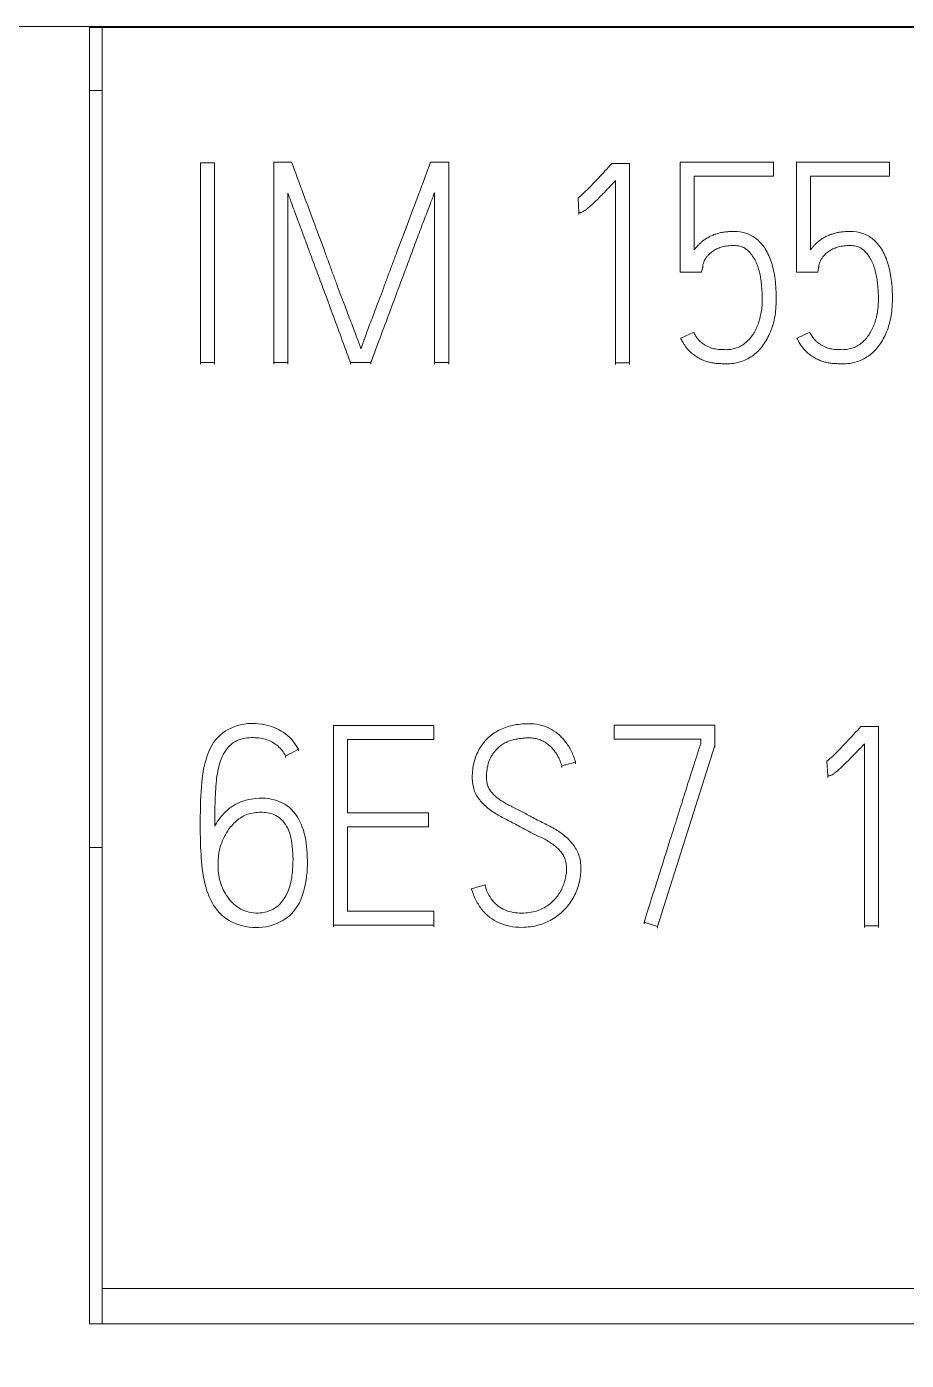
# Model space of a CAD drawing. Header units: millimetres. Extents: x 4137 to 6698, y 1400 to 3585.
# Drawn here: x 5115.85 to 5122.82, y 3077.21 to 3087.78 of the extents above; entities that cross this region are included whole.
import ezdxf

# ---------------------------------------------------------------- set-up
doc = ezdxf.new("R2010")
doc.units = ezdxf.units.MM
doc.layers.add('000-PI-Oprema', color=30, linetype='Continuous', lineweight=5)

msp = doc.modelspace()

# ---------------------------------------------------------------- linework, layer by layer
at = {"color": 0, "linetype": 'ByBlock', "lineweight": 0, "ltscale": 0.25}
msp.add_lwpolyline([(5111.448, 3087.785), (5146.248, 3087.785), (5146.248, 2940.778), (5111.448, 2940.778), (5111.448, 3087.785)], dxfattribs=at)
at = {"layer": '000-PI-Oprema', "color": 0, "linetype": 'ByBlock', "lineweight": 0}
for p, q in [((5116.348, 3087.785), (5111.448, 3087.785)), ((5116.448, 3087.778), (5116.348, 3087.778)), ((5141.248, 3087.778), (5116.448, 3087.778)), ((5116.448, 3087.778), (5116.448, 3077.784)), ((5116.448, 3087.278), (5116.348, 3087.278)), ((5117.808, 3086.71), (5117.808, 3085.123)), ((5117.95, 3086.71), (5117.808, 3086.71)), ((5119.195, 3086.71), (5119.051, 3086.71)), ((5119.195, 3085.123), (5119.195, 3086.71)), ((5121.769, 3086.71), (5121.03, 3086.71)), ((5121.03, 3086.71), (5121.03, 3085.838)), ((5121.769, 3086.6), (5121.769, 3086.71)), ((5122.69, 3086.71), (5121.951, 3086.71)), ((5121.951, 3086.71), (5121.951, 3085.838)), ((5122.69, 3086.6), (5122.69, 3086.71)), ((5117.338, 3086.706), (5117.227, 3086.706)), ((5117.227, 3086.706), (5117.227, 3085.123)), ((5117.338, 3085.123), (5117.338, 3086.706)), ((5120.489, 3086.701), (5120.628, 3086.701)), ((5120.628, 3086.701), (5120.628, 3085.121)), ((5120.518, 3085.121), (5120.518, 3086.565)), ((5121.141, 3086.015), (5121.141, 3086.6)), ((5121.141, 3086.6), (5121.769, 3086.6)), ((5122.062, 3086.015), (5122.062, 3086.6)), ((5122.062, 3086.6), (5122.69, 3086.6)), ((5117.921, 3085.123), (5117.921, 3086.464)), ((5119.082, 3086.468), (5119.082, 3085.123)), ((5120.22, 3086.427), (5120.22, 3086.414)), ((5120.227, 3086.31), (5120.22, 3086.427)), ((5120.227, 3086.31), (5120.227, 3086.297)), ((5121.199, 3085.838), (5121.208, 3085.887)), ((5121.208, 3085.887), (5121.208, 3085.874)), ((5122.12, 3085.838), (5122.129, 3085.887)), ((5122.129, 3085.887), (5122.129, 3085.874)), ((5121.03, 3085.838), (5121.199, 3085.838)), ((5121.951, 3085.838), (5122.12, 3085.838)), ((5121.791, 3085.62), (5121.791, 3085.633)), ((5122.712, 3085.62), (5122.712, 3085.633)), ((5121.137, 3085.363), (5121.035, 3085.317)), ((5122.058, 3085.363), (5121.956, 3085.317)), ((5121.035, 3085.317), (5121.035, 3085.304)), ((5121.956, 3085.317), (5121.956, 3085.304)), ((5117.227, 3085.123), (5117.338, 3085.123)), ((5117.227, 3085.123), (5117.227, 3085.11)), ((5117.338, 3085.123), (5117.338, 3085.11)), ((5117.808, 3085.123), (5117.808, 3085.11)), ((5117.808, 3085.123), (5117.921, 3085.123)), ((5117.921, 3085.123), (5117.921, 3085.11)), ((5118.416, 3085.123), (5118.416, 3085.11)), ((5118.416, 3085.123), (5118.578, 3085.123)), ((5118.578, 3085.123), (5118.578, 3085.11)), ((5119.082, 3085.123), (5119.195, 3085.123)), ((5119.082, 3085.123), (5119.082, 3085.11)), ((5119.195, 3085.123), (5119.195, 3085.11)), ((5120.518, 3085.121), (5120.518, 3085.108)), ((5120.628, 3085.121), (5120.518, 3085.121)), ((5120.628, 3085.121), (5120.628, 3085.108)), ((5119.077, 3082.247), (5118.281, 3082.247)), ((5118.281, 3082.247), (5118.281, 3080.664)), ((5119.077, 3082.134), (5119.077, 3082.247)), ((5121.305, 3082.249), (5120.506, 3082.249)), ((5120.506, 3082.249), (5120.506, 3082.137)), ((5121.305, 3082.088), (5121.305, 3082.249)), ((5122.462, 3082.238), (5122.601, 3082.238)), ((5122.601, 3082.238), (5122.601, 3080.657)), ((5118.392, 3081.553), (5118.392, 3082.134)), ((5118.392, 3082.134), (5119.077, 3082.134)), ((5120.506, 3082.137), (5121.194, 3082.137)), ((5120.85, 3080.653), (5121.305, 3082.088)), ((5121.194, 3082.137), (5121.194, 3082.106)), ((5121.305, 3082.088), (5121.305, 3082.075)), ((5122.49, 3080.657), (5122.49, 3082.101)), ((5118.003, 3082.057), (5117.901, 3082.004)), ((5117.901, 3082.004), (5117.901, 3081.992)), ((5118.003, 3082.057), (5118.003, 3082.045)), ((5120.091, 3081.925), (5120.2, 3081.956)), ((5120.2, 3081.956), (5120.2, 3081.943)), ((5122.193, 3081.963), (5122.193, 3081.95)), ((5122.2, 3081.846), (5122.193, 3081.963)), ((5120.091, 3081.925), (5120.091, 3081.913)), ((5119.381, 3081.836), (5119.381, 3081.823)), ((5122.2, 3081.846), (5122.2, 3081.833)), ((5119.035, 3081.553), (5118.392, 3081.553)), ((5119.035, 3081.443), (5119.035, 3081.553)), ((5117.226, 3081.466), (5117.226, 3081.453)), ((5118.392, 3080.774), (5118.392, 3081.443)), ((5118.392, 3081.443), (5119.035, 3081.443)), ((5116.348, 3081.278), (5116.448, 3081.278)), ((5118.075, 3081.149), (5118.075, 3081.162)), ((5120.242, 3081.098), (5120.242, 3081.111)), ((5119.483, 3080.983), (5119.375, 3080.952)), ((5119.375, 3080.952), (5119.375, 3080.94)), ((5119.077, 3080.774), (5118.392, 3080.774)), ((5119.077, 3080.664), (5119.077, 3080.774)), ((5120.744, 3080.688), (5120.744, 3080.675)), ((5120.744, 3080.688), (5120.85, 3080.653)), ((5118.281, 3080.664), (5118.281, 3080.651)), ((5118.281, 3080.664), (5119.077, 3080.664)), ((5119.077, 3080.664), (5119.077, 3080.651)), ((5120.85, 3080.653), (5120.85, 3080.64)), ((5122.601, 3080.657), (5122.49, 3080.657)), ((5122.49, 3080.657), (5122.49, 3080.645)), ((5122.601, 3080.657), (5122.601, 3080.645)), ((5141.248, 3077.784), (5116.448, 3077.784)), ((5116.448, 3077.784), (5116.448, 3077.504)), ((5141.348, 3077.504), (5116.348, 3077.504))]:
    msp.add_line(p, q, dxfattribs=at)
for points, knots in [([(5116.348, 3087.785), (5116.348, 3086.192), (5116.348, 3082.767), (5116.348, 3079.339), (5116.348, 3077.504)], [0, 0, 0, 0, 0.464934, 1, 1, 1, 1]), ([(5118.5, 3085.235), (5118.498, 3085.24), (5118.492, 3085.255), (5118.481, 3085.283), (5118.466, 3085.322), (5118.447, 3085.373), (5118.425, 3085.431), (5118.4, 3085.497), (5118.372, 3085.57), (5118.343, 3085.649), (5118.311, 3085.733), (5118.279, 3085.82), (5118.246, 3085.909), (5118.199, 3086.042), (5118.13, 3086.224), (5118.042, 3086.461), (5117.982, 3086.625), (5117.95, 3086.71)], [0, 0, 0, 0, 0.010517, 0.029578, 0.057191, 0.091739, 0.131602, 0.17678, 0.226508, 0.280023, 0.337325, 0.396884, 0.457174, 0.518195, 0.6666, 0.827202, 1, 1, 1, 1]), ([(5119.051, 3086.71), (5119.019, 3086.625), (5118.958, 3086.461), (5118.87, 3086.224), (5118.8, 3086.042), (5118.751, 3085.909), (5118.717, 3085.82), (5118.685, 3085.733), (5118.654, 3085.649), (5118.624, 3085.57), (5118.597, 3085.497), (5118.572, 3085.431), (5118.55, 3085.373), (5118.532, 3085.322), (5118.517, 3085.283), (5118.507, 3085.255), (5118.502, 3085.24), (5118.5, 3085.235)], [0, 0, 0, 0, 0.172856, 0.333623, 0.482302, 0.543591, 0.604043, 0.663657, 0.720959, 0.774475, 0.824205, 0.869357, 0.90914, 0.943554, 0.970979, 0.989794, 1, 1, 1, 1]), ([(5120.22, 3086.427), (5120.235, 3086.439), (5120.269, 3086.468), (5120.323, 3086.522), (5120.379, 3086.582), (5120.436, 3086.643), (5120.47, 3086.681), (5120.489, 3086.701)], [0, 0, 0, 0, 0.14828, 0.351812, 0.596934, 0.786757, 1, 1, 1, 1]), ([(5120.518, 3086.565), (5120.5, 3086.546), (5120.466, 3086.511), (5120.42, 3086.462), (5120.381, 3086.423), (5120.348, 3086.391), (5120.321, 3086.365), (5120.297, 3086.345), (5120.278, 3086.33), (5120.263, 3086.32), (5120.251, 3086.314), (5120.242, 3086.312), (5120.234, 3086.31), (5120.229, 3086.31), (5120.227, 3086.31)], [0, 0, 0, 0, 0.200504, 0.370797, 0.510902, 0.6264, 0.722885, 0.800448, 0.861213, 0.907383, 0.939504, 0.963232, 0.983337, 1, 1, 1, 1]), ([(5117.921, 3086.464), (5117.926, 3086.451), (5117.935, 3086.424), (5117.952, 3086.379), (5117.971, 3086.327), (5117.992, 3086.27), (5118.015, 3086.208), (5118.04, 3086.141), (5118.066, 3086.071), (5118.093, 3085.998), (5118.121, 3085.923), (5118.149, 3085.847), (5118.177, 3085.771), (5118.219, 3085.66), (5118.273, 3085.51), (5118.343, 3085.32), (5118.392, 3085.19), (5118.416, 3085.123)], [0, 0, 0, 0, 0.027797, 0.061126, 0.099988, 0.14327, 0.189861, 0.23976, 0.292286, 0.346758, 0.403177, 0.460328, 0.516996, 0.573181, 0.708838, 0.851111, 1, 1, 1, 1]), ([(5118.578, 3085.123), (5118.603, 3085.19), (5118.652, 3085.322), (5118.724, 3085.514), (5118.78, 3085.664), (5118.821, 3085.776), (5118.85, 3085.853), (5118.879, 3085.929), (5118.907, 3086.005), (5118.934, 3086.078), (5118.96, 3086.148), (5118.985, 3086.214), (5119.009, 3086.277), (5119.031, 3086.334), (5119.051, 3086.385), (5119.067, 3086.429), (5119.077, 3086.456), (5119.082, 3086.468)], [0, 0, 0, 0, 0.150097, 0.292972, 0.428623, 0.485357, 0.542309, 0.599481, 0.655764, 0.710053, 0.762346, 0.812025, 0.858473, 0.901688, 0.940344, 0.973115, 1, 1, 1, 1]), ([(5121.035, 3085.317), (5121.042, 3085.301), (5121.058, 3085.27), (5121.086, 3085.23), (5121.119, 3085.198), (5121.153, 3085.173), (5121.187, 3085.152), (5121.221, 3085.137), (5121.255, 3085.126), (5121.288, 3085.119), (5121.32, 3085.115), (5121.348, 3085.114), (5121.373, 3085.112), (5121.406, 3085.112), (5121.45, 3085.115), (5121.504, 3085.126), (5121.554, 3085.146), (5121.601, 3085.173), (5121.644, 3085.208), (5121.681, 3085.25), (5121.713, 3085.298), (5121.74, 3085.352), (5121.763, 3085.412), (5121.78, 3085.478), (5121.789, 3085.55), (5121.793, 3085.652), (5121.786, 3085.776), (5121.759, 3085.911), (5121.711, 3086.021), (5121.643, 3086.103), (5121.555, 3086.153), (5121.476, 3086.163), (5121.417, 3086.161), (5121.379, 3086.157), (5121.345, 3086.151), (5121.313, 3086.142), (5121.283, 3086.131), (5121.257, 3086.118), (5121.232, 3086.103), (5121.21, 3086.087), (5121.19, 3086.07), (5121.172, 3086.052), (5121.155, 3086.034), (5121.146, 3086.021), (5121.141, 3086.015)], [0, 0, 0, 0, 0.024069, 0.045895, 0.065947, 0.084694, 0.102332, 0.119106, 0.135048, 0.150058, 0.164263, 0.177124, 0.187995, 0.196882, 0.221955, 0.246228, 0.270266, 0.294235, 0.318316, 0.3431, 0.368916, 0.395996, 0.424718, 0.455141, 0.487371, 0.521739, 0.59301, 0.653818, 0.706175, 0.751859, 0.794087, 0.838462, 0.856298, 0.873015, 0.888721, 0.903495, 0.9174, 0.930548, 0.943125, 0.955271, 0.967063, 0.978466, 0.989425, 1, 1, 1, 1]), ([(5121.956, 3085.317), (5121.963, 3085.301), (5121.979, 3085.27), (5122.007, 3085.23), (5122.04, 3085.198), (5122.073, 3085.173), (5122.108, 3085.152), (5122.142, 3085.137), (5122.176, 3085.126), (5122.209, 3085.119), (5122.241, 3085.115), (5122.269, 3085.114), (5122.294, 3085.112), (5122.327, 3085.112), (5122.371, 3085.115), (5122.425, 3085.126), (5122.475, 3085.146), (5122.522, 3085.173), (5122.564, 3085.208), (5122.602, 3085.25), (5122.634, 3085.298), (5122.661, 3085.352), (5122.684, 3085.412), (5122.7, 3085.478), (5122.71, 3085.55), (5122.714, 3085.652), (5122.707, 3085.776), (5122.68, 3085.911), (5122.632, 3086.021), (5122.564, 3086.103), (5122.476, 3086.153), (5122.397, 3086.163), (5122.338, 3086.161), (5122.3, 3086.157), (5122.266, 3086.151), (5122.234, 3086.142), (5122.204, 3086.131), (5122.178, 3086.118), (5122.153, 3086.103), (5122.131, 3086.087), (5122.111, 3086.07), (5122.093, 3086.052), (5122.076, 3086.034), (5122.067, 3086.021), (5122.062, 3086.015)], [0, 0, 0, 0, 0.024069, 0.045895, 0.065947, 0.084694, 0.102332, 0.119106, 0.135048, 0.150058, 0.164263, 0.177124, 0.187995, 0.196882, 0.221955, 0.246228, 0.270266, 0.294235, 0.318316, 0.3431, 0.368916, 0.395996, 0.424718, 0.455141, 0.487371, 0.521739, 0.59301, 0.653818, 0.706175, 0.751859, 0.794087, 0.838462, 0.856298, 0.873015, 0.888721, 0.903495, 0.9174, 0.930548, 0.943125, 0.955271, 0.967063, 0.978466, 0.989425, 1, 1, 1, 1]), ([(5121.208, 3085.887), (5121.208, 3085.889), (5121.209, 3085.895), (5121.212, 3085.905), (5121.217, 3085.92), (5121.224, 3085.937), (5121.237, 3085.956), (5121.252, 3085.975), (5121.273, 3085.994), (5121.298, 3086.012), (5121.328, 3086.028), (5121.365, 3086.041), (5121.408, 3086.048), (5121.455, 3086.051), (5121.502, 3086.047), (5121.544, 3086.03), (5121.578, 3086.002), (5121.604, 3085.967), (5121.627, 3085.928), (5121.645, 3085.885), (5121.658, 3085.839), (5121.668, 3085.792), (5121.674, 3085.746), (5121.677, 3085.702), (5121.68, 3085.662), (5121.681, 3085.619), (5121.679, 3085.573), (5121.673, 3085.522), (5121.662, 3085.473), (5121.648, 3085.427), (5121.63, 3085.384), (5121.608, 3085.345), (5121.582, 3085.311), (5121.552, 3085.281), (5121.518, 3085.256), (5121.48, 3085.238), (5121.438, 3085.227), (5121.401, 3085.224), (5121.369, 3085.225), (5121.344, 3085.226), (5121.32, 3085.228), (5121.296, 3085.232), (5121.272, 3085.239), (5121.25, 3085.248), (5121.228, 3085.26), (5121.207, 3085.274), (5121.187, 3085.29), (5121.168, 3085.31), (5121.151, 3085.335), (5121.141, 3085.353), (5121.137, 3085.363)], [0, 0, 0, 0, 0.003835, 0.010291, 0.019409, 0.030552, 0.043292, 0.05784, 0.074033, 0.091897, 0.111744, 0.133944, 0.159245, 0.188187, 0.215554, 0.240583, 0.265389, 0.291021, 0.31727, 0.344637, 0.372616, 0.400483, 0.428409, 0.454895, 0.478324, 0.498718, 0.529219, 0.559061, 0.588457, 0.616902, 0.643928, 0.66984, 0.694837, 0.719271, 0.743714, 0.768159, 0.792837, 0.81861, 0.833136, 0.847541, 0.86185, 0.876011, 0.890073, 0.904195, 0.91847, 0.932995, 0.947925, 0.96372, 0.980987, 1, 1, 1, 1]), ([(5122.129, 3085.887), (5122.129, 3085.889), (5122.13, 3085.895), (5122.133, 3085.905), (5122.138, 3085.92), (5122.145, 3085.937), (5122.158, 3085.956), (5122.173, 3085.975), (5122.193, 3085.994), (5122.219, 3086.012), (5122.249, 3086.028), (5122.286, 3086.041), (5122.329, 3086.048), (5122.376, 3086.051), (5122.423, 3086.047), (5122.465, 3086.03), (5122.499, 3086.002), (5122.525, 3085.967), (5122.548, 3085.928), (5122.566, 3085.885), (5122.579, 3085.839), (5122.589, 3085.792), (5122.595, 3085.746), (5122.598, 3085.702), (5122.601, 3085.662), (5122.602, 3085.619), (5122.6, 3085.573), (5122.594, 3085.522), (5122.583, 3085.473), (5122.569, 3085.427), (5122.551, 3085.384), (5122.529, 3085.345), (5122.503, 3085.311), (5122.473, 3085.281), (5122.439, 3085.256), (5122.401, 3085.238), (5122.359, 3085.227), (5122.321, 3085.224), (5122.29, 3085.225), (5122.265, 3085.226), (5122.241, 3085.228), (5122.217, 3085.232), (5122.193, 3085.239), (5122.171, 3085.248), (5122.149, 3085.26), (5122.128, 3085.274), (5122.108, 3085.29), (5122.089, 3085.31), (5122.072, 3085.335), (5122.062, 3085.353), (5122.058, 3085.363)], [0, 0, 0, 0, 0.003835, 0.010291, 0.019409, 0.030552, 0.043292, 0.05784, 0.074033, 0.091897, 0.111744, 0.133944, 0.159245, 0.188187, 0.215554, 0.240583, 0.265389, 0.291021, 0.31727, 0.344637, 0.372616, 0.400483, 0.428409, 0.454895, 0.478324, 0.498718, 0.529219, 0.559061, 0.588457, 0.616902, 0.643928, 0.66984, 0.694837, 0.719271, 0.743714, 0.768159, 0.792837, 0.81861, 0.833136, 0.847541, 0.86185, 0.876011, 0.890073, 0.904195, 0.91847, 0.932995, 0.947925, 0.96372, 0.980987, 1, 1, 1, 1]), ([(5117.34, 3081.448), (5117.357, 3081.479), (5117.406, 3081.548), (5117.513, 3081.64), (5117.649, 3081.67), (5117.793, 3081.672), (5117.947, 3081.608), (5118.051, 3081.436), (5118.079, 3081.223), (5118.073, 3080.987), (5117.99, 3080.758), (5117.791, 3080.645), (5117.592, 3080.637), (5117.398, 3080.713), (5117.285, 3080.885), (5117.238, 3081.091), (5117.224, 3081.348), (5117.225, 3081.633), (5117.243, 3081.912), (5117.325, 3082.143), (5117.519, 3082.267), (5117.722, 3082.268), (5117.9, 3082.197), (5117.972, 3082.114), (5118.003, 3082.057)], [0, 0, 0, 0, 0.02393, 0.058436, 0.092901, 0.11565, 0.156418, 0.198436, 0.246788, 0.301667, 0.360628, 0.402199, 0.449294, 0.491817, 0.537613, 0.583052, 0.635408, 0.713089, 0.778029, 0.827146, 0.873729, 0.924655, 0.959173, 1, 1, 1, 1]), ([(5120.2, 3081.956), (5120.191, 3081.987), (5120.169, 3082.044), (5120.121, 3082.121), (5120.062, 3082.182), (5119.993, 3082.228), (5119.914, 3082.255), (5119.836, 3082.262), (5119.765, 3082.258), (5119.702, 3082.248), (5119.645, 3082.232), (5119.592, 3082.209), (5119.544, 3082.18), (5119.502, 3082.145), (5119.467, 3082.105), (5119.436, 3082.059), (5119.412, 3082.009), (5119.394, 3081.954), (5119.384, 3081.895), (5119.38, 3081.836), (5119.384, 3081.781), (5119.395, 3081.733), (5119.414, 3081.691), (5119.44, 3081.655), (5119.471, 3081.621), (5119.506, 3081.59), (5119.544, 3081.562), (5119.586, 3081.535), (5119.631, 3081.511), (5119.678, 3081.488), (5119.725, 3081.463), (5119.771, 3081.437), (5119.817, 3081.413), (5119.861, 3081.39), (5119.904, 3081.37), (5119.946, 3081.35), (5119.984, 3081.328), (5120.019, 3081.305), (5120.051, 3081.281), (5120.077, 3081.254), (5120.1, 3081.225), (5120.118, 3081.191), (5120.127, 3081.153), (5120.13, 3081.113), (5120.128, 3081.075), (5120.121, 3081.037), (5120.111, 3080.998), (5120.096, 3080.958), (5120.075, 3080.92), (5120.05, 3080.883), (5120.019, 3080.85), (5119.982, 3080.82), (5119.939, 3080.793), (5119.89, 3080.773), (5119.834, 3080.761), (5119.75, 3080.756), (5119.64, 3080.771), (5119.532, 3080.856), (5119.492, 3080.938), (5119.483, 3080.983)], [0, 0, 0, 0, 0.029502, 0.056552, 0.082213, 0.107035, 0.131706, 0.157625, 0.177725, 0.196768, 0.215008, 0.232485, 0.249262, 0.265692, 0.282067, 0.298646, 0.315747, 0.333416, 0.35172, 0.370963, 0.387214, 0.402039, 0.415923, 0.429557, 0.443355, 0.457518, 0.472137, 0.48722, 0.502837, 0.518847, 0.535063, 0.551489, 0.567151, 0.582304, 0.596956, 0.611001, 0.624363, 0.637091, 0.649186, 0.660727, 0.671894, 0.683121, 0.695107, 0.708316, 0.719066, 0.730707, 0.743348, 0.756492, 0.769735, 0.783289, 0.797204, 0.811603, 0.826753, 0.842746, 0.859925, 0.878764, 0.920226, 0.957605, 1, 1, 1, 1]), ([(5122.193, 3081.963), (5122.207, 3081.975), (5122.242, 3082.005), (5122.296, 3082.059), (5122.352, 3082.118), (5122.409, 3082.179), (5122.443, 3082.217), (5122.462, 3082.238)], [0, 0, 0, 0, 0.14828, 0.351812, 0.596934, 0.786757, 1, 1, 1, 1]), ([(5117.901, 3082.004), (5117.894, 3082.02), (5117.876, 3082.048), (5117.841, 3082.085), (5117.8, 3082.114), (5117.753, 3082.135), (5117.702, 3082.147), (5117.644, 3082.151), (5117.584, 3082.147), (5117.525, 3082.132), (5117.477, 3082.104), (5117.439, 3082.066), (5117.408, 3082.02), (5117.384, 3081.963), (5117.367, 3081.898), (5117.354, 3081.824), (5117.347, 3081.742), (5117.343, 3081.651), (5117.34, 3081.552), (5117.34, 3081.483), (5117.34, 3081.448)], [0, 0, 0, 0, 0.043481, 0.085549, 0.127923, 0.170971, 0.214845, 0.260884, 0.317917, 0.367656, 0.41257, 0.456833, 0.503792, 0.555243, 0.612421, 0.675966, 0.746378, 0.823872, 0.908402, 1, 1, 1, 1]), ([(5119.375, 3080.952), (5119.384, 3080.921), (5119.407, 3080.862), (5119.456, 3080.784), (5119.519, 3080.722), (5119.594, 3080.678), (5119.681, 3080.651), (5119.766, 3080.644), (5119.843, 3080.649), (5119.91, 3080.663), (5119.971, 3080.686), (5120.026, 3080.715), (5120.076, 3080.751), (5120.119, 3080.792), (5120.156, 3080.837), (5120.187, 3080.887), (5120.211, 3080.941), (5120.229, 3080.997), (5120.24, 3081.054), (5120.244, 3081.111), (5120.24, 3081.168), (5120.228, 3081.221), (5120.206, 3081.267), (5120.178, 3081.308), (5120.145, 3081.345), (5120.107, 3081.378), (5120.065, 3081.408), (5120.021, 3081.435), (5119.973, 3081.46), (5119.923, 3081.484), (5119.874, 3081.509), (5119.827, 3081.535), (5119.782, 3081.558), (5119.74, 3081.58), (5119.699, 3081.6), (5119.661, 3081.62), (5119.626, 3081.641), (5119.594, 3081.661), (5119.565, 3081.684), (5119.541, 3081.708), (5119.52, 3081.734), (5119.505, 3081.764), (5119.496, 3081.797), (5119.493, 3081.843), (5119.497, 3081.896), (5119.509, 3081.953), (5119.53, 3082.001), (5119.558, 3082.04), (5119.588, 3082.072), (5119.622, 3082.098), (5119.658, 3082.117), (5119.696, 3082.131), (5119.733, 3082.139), (5119.769, 3082.144), (5119.801, 3082.147), (5119.834, 3082.148), (5119.868, 3082.146), (5119.905, 3082.139), (5119.937, 3082.125), (5119.966, 3082.109), (5119.992, 3082.089), (5120.014, 3082.068), (5120.033, 3082.044), (5120.05, 3082.02), (5120.064, 3081.995), (5120.075, 3081.971), (5120.084, 3081.947), (5120.089, 3081.932), (5120.091, 3081.925)], [0, 0, 0, 0, 0.030216, 0.057834, 0.084112, 0.110126, 0.13699, 0.166062, 0.187444, 0.207786, 0.227532, 0.246694, 0.265147, 0.28321, 0.301078, 0.318906, 0.33698, 0.354995, 0.372624, 0.390132, 0.408102, 0.424528, 0.439934, 0.454952, 0.469937, 0.485134, 0.500714, 0.516729, 0.533253, 0.550073, 0.566929, 0.583824, 0.598837, 0.613277, 0.627146, 0.64033, 0.652736, 0.664395, 0.675364, 0.685785, 0.695827, 0.705789, 0.716159, 0.727332, 0.74751, 0.765141, 0.780786, 0.795151, 0.808601, 0.821478, 0.833928, 0.845962, 0.857807, 0.868933, 0.878649, 0.88698, 0.899043, 0.910208, 0.920757, 0.930874, 0.940594, 0.950061, 0.959303, 0.96829, 0.9771, 0.985473, 0.993098, 1, 1, 1, 1]), ([(5121.194, 3082.106), (5121.193, 3082.103), (5121.189, 3082.092), (5121.182, 3082.07), (5121.171, 3082.036), (5121.157, 3081.991), (5121.139, 3081.937), (5121.119, 3081.874), (5121.097, 3081.805), (5121.073, 3081.729), (5121.048, 3081.648), (5121.021, 3081.564), (5120.994, 3081.477), (5120.952, 3081.348), (5120.896, 3081.168), (5120.822, 3080.934), (5120.77, 3080.772), (5120.744, 3080.688)], [0, 0, 0, 0, 0.006664, 0.022274, 0.046836, 0.07897, 0.117297, 0.161819, 0.211415, 0.264968, 0.322476, 0.382404, 0.443215, 0.50491, 0.65714, 0.82217, 1, 1, 1, 1]), ([(5122.49, 3082.101), (5122.472, 3082.082), (5122.439, 3082.047), (5122.393, 3081.999), (5122.354, 3081.959), (5122.321, 3081.927), (5122.293, 3081.901), (5122.27, 3081.881), (5122.251, 3081.867), (5122.236, 3081.856), (5122.224, 3081.85), (5122.214, 3081.848), (5122.207, 3081.846), (5122.202, 3081.846), (5122.2, 3081.846)], [0, 0, 0, 0, 0.200504, 0.370797, 0.510902, 0.6264, 0.722885, 0.800448, 0.861213, 0.907383, 0.939504, 0.963232, 0.983337, 1, 1, 1, 1]), ([(5117.808, 3081.54), (5117.851, 3081.522), (5117.923, 3081.452), (5117.961, 3081.29), (5117.964, 3081.128), (5117.939, 3080.945), (5117.852, 3080.795), (5117.683, 3080.746), (5117.54, 3080.78), (5117.437, 3080.88), (5117.375, 3081.007), (5117.362, 3081.147), (5117.377, 3081.286), (5117.433, 3081.403), (5117.507, 3081.493), (5117.599, 3081.549), (5117.705, 3081.562), (5117.776, 3081.554), (5117.808, 3081.54)], [0, 0, 0, 0, 0.0625, 0.125, 0.21875, 0.28125, 0.375, 0.4375, 0.5, 0.5625, 0.625, 0.6875, 0.75, 0.8125, 0.859375, 0.90625, 0.953125, 1, 1, 1, 1])]:
    msp.add_open_spline(points, degree=3, knots=knots, dxfattribs=at)

doc.saveas('drawing.dxf')
